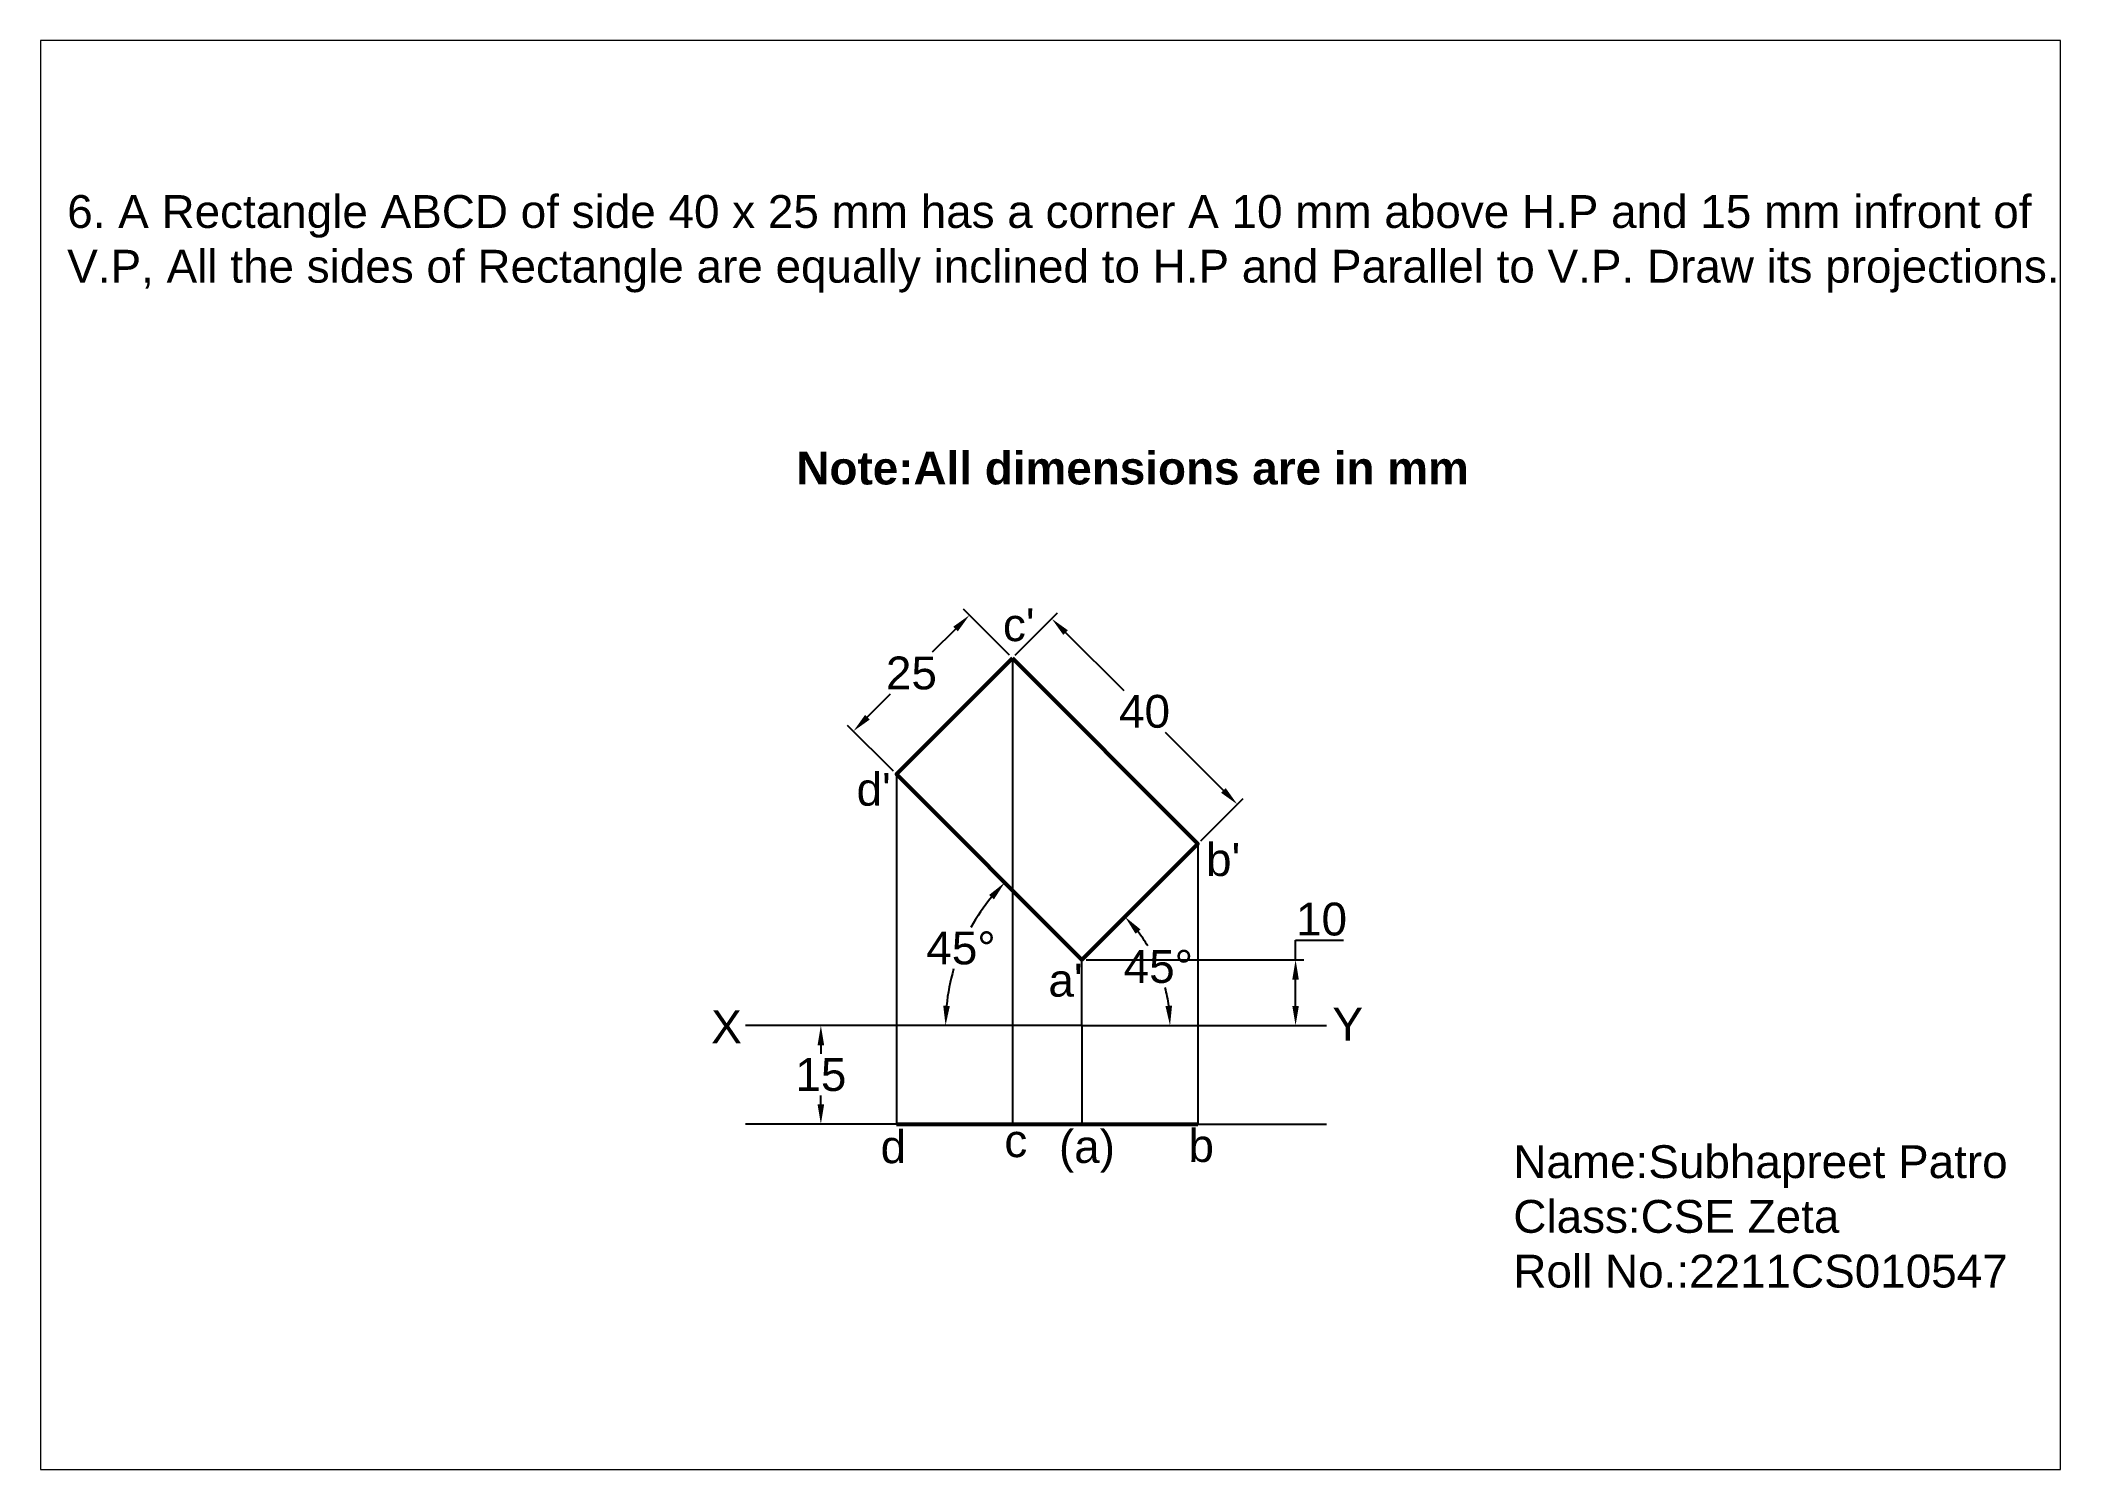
# Paper-space layout 'Layout6' of a CAD drawing. Header units: millimetres. Extents: x 30 to 267, y 21 to 189.
# The model-space entities are those that its viewports show. They can reach past a viewport. Long polylines and large blocks are cut down to what shows.
import ezdxf

# ---------------------------------------------------------------- set-up
doc = ezdxf.new("R2010")
doc.units = ezdxf.units.MM
doc.header["$PDMODE"] = 35
doc.header["$PDSIZE"] = 5
doc.styles.get("Standard").update_dxf_attribs({"font": 'arial.ttf'})
doc.dimstyles.new('ISO-25', dxfattribs={"dimtxt": 5, "dimasz": 3, "dimexe": 1.25, "dimexo": 0.625, "dimtad": 1, "dimtih": 1, "dimtoh": 1, "dimdec": 0, "dimtxsty": 'Standard', "dimcen": 2.5, "dimadec": 0, "dimazin": 0, "dimtfac": 1, "dimtdec": 0, "dimtmove": 0, "dimatfit": 3, "dimfxl": 1, "dimarcsym": 0})

# ---------------------------------------------------------------- blocks, each defined once
blk = doc.blocks.new('*D29')
at = {"color": 0, "lineweight": -2, "transparency": 16777216}
for p, q in [((2168.6, 109.97), (2156.48, 109.97)), ((2157.73, 106.97), (2157.73, 105.65)), ((2157.73, 97.97), (2157.73, 99.29)), ((2168.6, 94.97), (2156.48, 94.97))]:
    blk.add_line(p, q, dxfattribs=at)
at = {"color": 0, "transparency": 16777216}
for points in [[(2157.23, 106.97), (2158.23, 106.97), (2157.73, 109.97)], [(2157.23, 97.97), (2158.23, 97.97), (2157.73, 94.97)]]:
    blk.add_solid(points, dxfattribs=at)
at = {"layer": 'Defpoints', "color": 0, "transparency": 16777216}
for p in [(2169.23, 109.97), (2157.73, 94.97), (2169.23, 94.97)]:
    blk.add_point(p, dxfattribs=at)
at = {"color": 0, "transparency": 16777216, "insert": (2157.73, 102.47), "char_height": 5, "attachment_point": 5}
blk.add_mtext('15', dxfattribs=at)
blk = doc.blocks.new('*D30')
at = {"color": 0, "lineweight": -2, "transparency": 16777216}
for p, q in [((2230.06, 119.97), (2230.06, 122.97)), ((2230.06, 122.97), (2237.36, 122.97)), ((2198.14, 119.97), (2231.31, 119.97)), ((2230.06, 112.97), (2230.06, 116.97)), ((2198.14, 109.97), (2231.31, 109.97))]:
    blk.add_line(p, q, dxfattribs=at)
at = {"color": 0, "transparency": 16777216}
for points in [[(2229.56, 116.97), (2230.56, 116.97), (2230.06, 119.97)], [(2229.56, 112.97), (2230.56, 112.97), (2230.06, 109.97)]]:
    blk.add_solid(points, dxfattribs=at)
at = {"layer": 'Defpoints', "color": 0, "transparency": 16777216}
for p in [(2197.51, 119.97), (2230.06, 119.97), (2197.51, 109.97)]:
    blk.add_point(p, dxfattribs=at)
at = {"color": 0, "transparency": 16777216, "insert": (2234.02, 126.15), "char_height": 5, "attachment_point": 5}
blk.add_mtext('10', dxfattribs=at)
blk = doc.blocks.new('*D31')
at = {"color": 0, "lineweight": -2, "transparency": 16777216}
blk.add_line((2198.14, 109.97), (2212.18, 109.97), dxfattribs=at)
for start, end in [(31.1949, 37.6548), (7.3452, 14.3246)]:
    blk.add_arc((2187.51, 109.97), 23.42, start, end, dxfattribs=at)
at = {"color": 0, "transparency": 16777216}
for points in [[(2205.68, 123.95), (2206.43, 124.61), (2204.07, 126.53)], [(2211.24, 113), (2210.24, 112.93), (2210.93, 109.97)]]:
    blk.add_solid(points, dxfattribs=at)
at = {"layer": 'Defpoints', "color": 0, "transparency": 16777216}
for p in [(2215.19, 137.65), (2197.51, 119.97), (2210.13, 116.03), (2146.23, 109.97), (2197.51, 109.97)]:
    blk.add_point(p, dxfattribs=at)
at = {"color": 0, "transparency": 16777216, "insert": (2209.15, 118.93), "char_height": 5, "attachment_point": 5}
blk.add_mtext('45°', dxfattribs=at)
blk = doc.blocks.new('*D32')
at = {"color": 0, "lineweight": -2, "transparency": 16777216}
for start, end in [(140.5867, 150.9484), (163.7535, 174.4133)]:
    blk.add_arc((2207.51, 109.97), 30.78, start, end, dxfattribs=at)
at = {"color": 0, "transparency": 16777216}
for points in [[(2183.36, 129.85), (2184.1, 129.18), (2185.75, 131.74)], [(2177.38, 112.94), (2176.38, 112.99), (2176.73, 109.97)]]:
    blk.add_solid(points, dxfattribs=at)
at = {"layer": 'Defpoints', "color": 0, "transparency": 16777216}
for p in [(2169.23, 148.26), (2180.86, 125.36), (2197.51, 119.97), (2146.23, 109.97), (2197.51, 109.97)]:
    blk.add_point(p, dxfattribs=at)
at = {"color": 0, "transparency": 16777216, "insert": (2179.08, 121.75), "char_height": 5, "attachment_point": 5}
blk.add_mtext('45°', dxfattribs=at)
blk = doc.blocks.new('*D33')
at = {"color": 0, "lineweight": -2, "transparency": 16777216}
for p, q in [((2186.46, 166.38), (2179.48, 173.36)), ((2178.25, 170.35), (2174.71, 166.81)), ((2164.81, 156.92), (2168.35, 160.46)), ((2168.79, 148.7), (2161.81, 155.68))]:
    blk.add_line(p, q, dxfattribs=at)
at = {"color": 0, "transparency": 16777216}
for points in [[(2177.89, 170.7), (2178.6, 170), (2180.37, 172.47)], [(2164.46, 157.27), (2165.17, 156.56), (2162.69, 154.8)]]:
    blk.add_solid(points, dxfattribs=at)
at = {"layer": 'Defpoints', "color": 0, "transparency": 16777216}
for p in [(2186.91, 165.93), (2162.69, 154.8), (2169.23, 148.26)]:
    blk.add_point(p, dxfattribs=at)
at = {"color": 0, "transparency": 16777216, "insert": (2171.53, 163.63), "char_height": 5, "attachment_point": 5}
blk.add_mtext('25', dxfattribs=at)
blk = doc.blocks.new('*D34')
at = {"color": 0, "lineweight": -2, "transparency": 16777216}
for p, q in [((2187.35, 166.38), (2193.79, 172.82)), ((2195.03, 169.81), (2203.87, 160.97)), ((2219.07, 145.77), (2210.22, 154.61)), ((2215.63, 138.09), (2222.07, 144.53))]:
    blk.add_line(p, q, dxfattribs=at)
at = {"color": 0, "transparency": 16777216}
for points in [[(2195.38, 170.16), (2194.67, 169.46), (2192.9, 171.93)], [(2219.42, 146.12), (2218.71, 145.42), (2221.19, 143.65)]]:
    blk.add_solid(points, dxfattribs=at)
at = {"layer": 'Defpoints', "color": 0, "transparency": 16777216}
for p in [(2186.91, 165.93), (2221.19, 143.65), (2215.19, 137.65)]:
    blk.add_point(p, dxfattribs=at)
at = {"color": 0, "transparency": 16777216, "insert": (2207.05, 157.79), "char_height": 5, "attachment_point": 5}
blk.add_mtext('40', dxfattribs=at)

msp = doc.modelspace()

# ---------------------------------------------------------------- linework, layer by layer
for p, q in [((2186.91, 165.93), (2186.91, 94.97)), ((2169.23, 148.26), (2169.23, 94.97)), ((2215.19, 137.65), (2215.19, 94.97)), ((2197.51, 109.97), (2197.51, 119.97)), ((2197.51, 109.97), (2146.23, 109.97)), ((2197.51, 109.97), (2234.79, 109.97)), ((2197.51, 109.97), (2197.51, 94.97)), ((2169.23, 94.97), (2146.23, 94.97)), ((2215.19, 94.97), (2234.79, 94.97))]:
    msp.add_line(p, q)
at = {"lineweight": 53}
msp.add_line((2169.23, 94.97), (2215.19, 94.97), dxfattribs=at)
msp.add_lwpolyline([(2186.91, 165.93), (2215.19, 137.65), (2197.51, 119.97), (2169.23, 148.26)], close=True, dxfattribs=at)

# ---------------------------------------------------------------- texts
at = {"char_height": 5, "attachment_point": 1}
for s, width, insert in [('6. A Rectangle ABCD of side 40 x 25 mm has a corner A 10 mm above H.P and 15 mm infront of V.P, All the sides of Rectangle are equally inclined to H.P and Parallel to V.P. Draw its projections.', 303.5087, (2042.9, 236.44)), ('{\\fArial|b1|i0|c0|p34;Note:All dimensions are in mm}', 127.5297, (2154, 197.37)), ("c'", 8.3518, (2185.47, 173.51)), ("d'", 11.9406, (2163.17, 148.45)), ("b'", 15.5547, (2216.42, 137.75)), ("a'", 6.4029, (2192.4, 119.37)), ('X', 4.5828, (2141.02, 112.28)), ('Y', 9.776, (2235.68, 112.67)), ('d', 12.6328, (2166.84, 94.01)), ('c', 6.9221, (2185.69, 94.93)), ('(a)', 7.0951, (2194.01, 94.05)), ('b', 14.0172, (2213.74, 94.2)), ('Name:Subhapreet Patro\\PClass:CSE Zeta\\PRoll No.:2211CS010547', 93.3731, (2263.24, 91.74))]:
    msp.add_mtext_dynamic_manual_height_columns(s, width=width, gutter_width=25, heights=[0], dxfattribs=dict(at, insert=insert))

# ---------------------------------------------------------------- dimensions: what is measured, and where the dimension line sits
for p1, p2, distance, picture, middle in [((2186.91, 165.93), (2169.23, 148.26), -9.25, '*D33', (2171.53, 163.63)), ((2186.91, 165.93), (2215.19, 137.65), 8.48, '*D34', (2207.05, 157.79)), ((2197.51, 109.97), (2197.51, 119.97), -32.54, '*D30', (2234.02, 126.15)), ((2169.23, 109.97), (2169.23, 94.97), -11.5, '*D29', (2157.73, 102.47))]:
    dim = msp.add_aligned_dim(p1=p1, p2=p2, distance=distance, dimstyle='ISO-25')
    dim.commit()
    dim.dimension.update_dxf_attribs({"geometry": picture, "text_midpoint": middle})
for base, line1, line2, picture, middle in [((2180.86, 125.36), ((2197.51, 119.97), (2169.23, 148.26)), ((2197.51, 109.97), (2146.23, 109.97)), '*D32', (2179.08, 121.75)), ((2210.13, 116.03), ((2197.51, 109.97), (2146.23, 109.97)), ((2215.19, 137.65), (2197.51, 119.97)), '*D31', (2209.15, 118.93))]:
    dim = msp.add_angular_dim_2l(base=base, line1=line1, line2=line2, dimstyle='ISO-25')
    dim.commit()
    dim.dimension.update_dxf_attribs({"geometry": picture, "text_midpoint": middle})

psp = doc.layouts.new('Layout6')

# ---------------------------------------------------------------- viewports
at = {"layer": '0'}
psp.add_viewport(center=(148.5, 105), size=(237.6, 168), view_center_point=(2192.72, 151.17), view_height=217.6467, dxfattribs=at)

doc.saveas('drawing.dxf')
